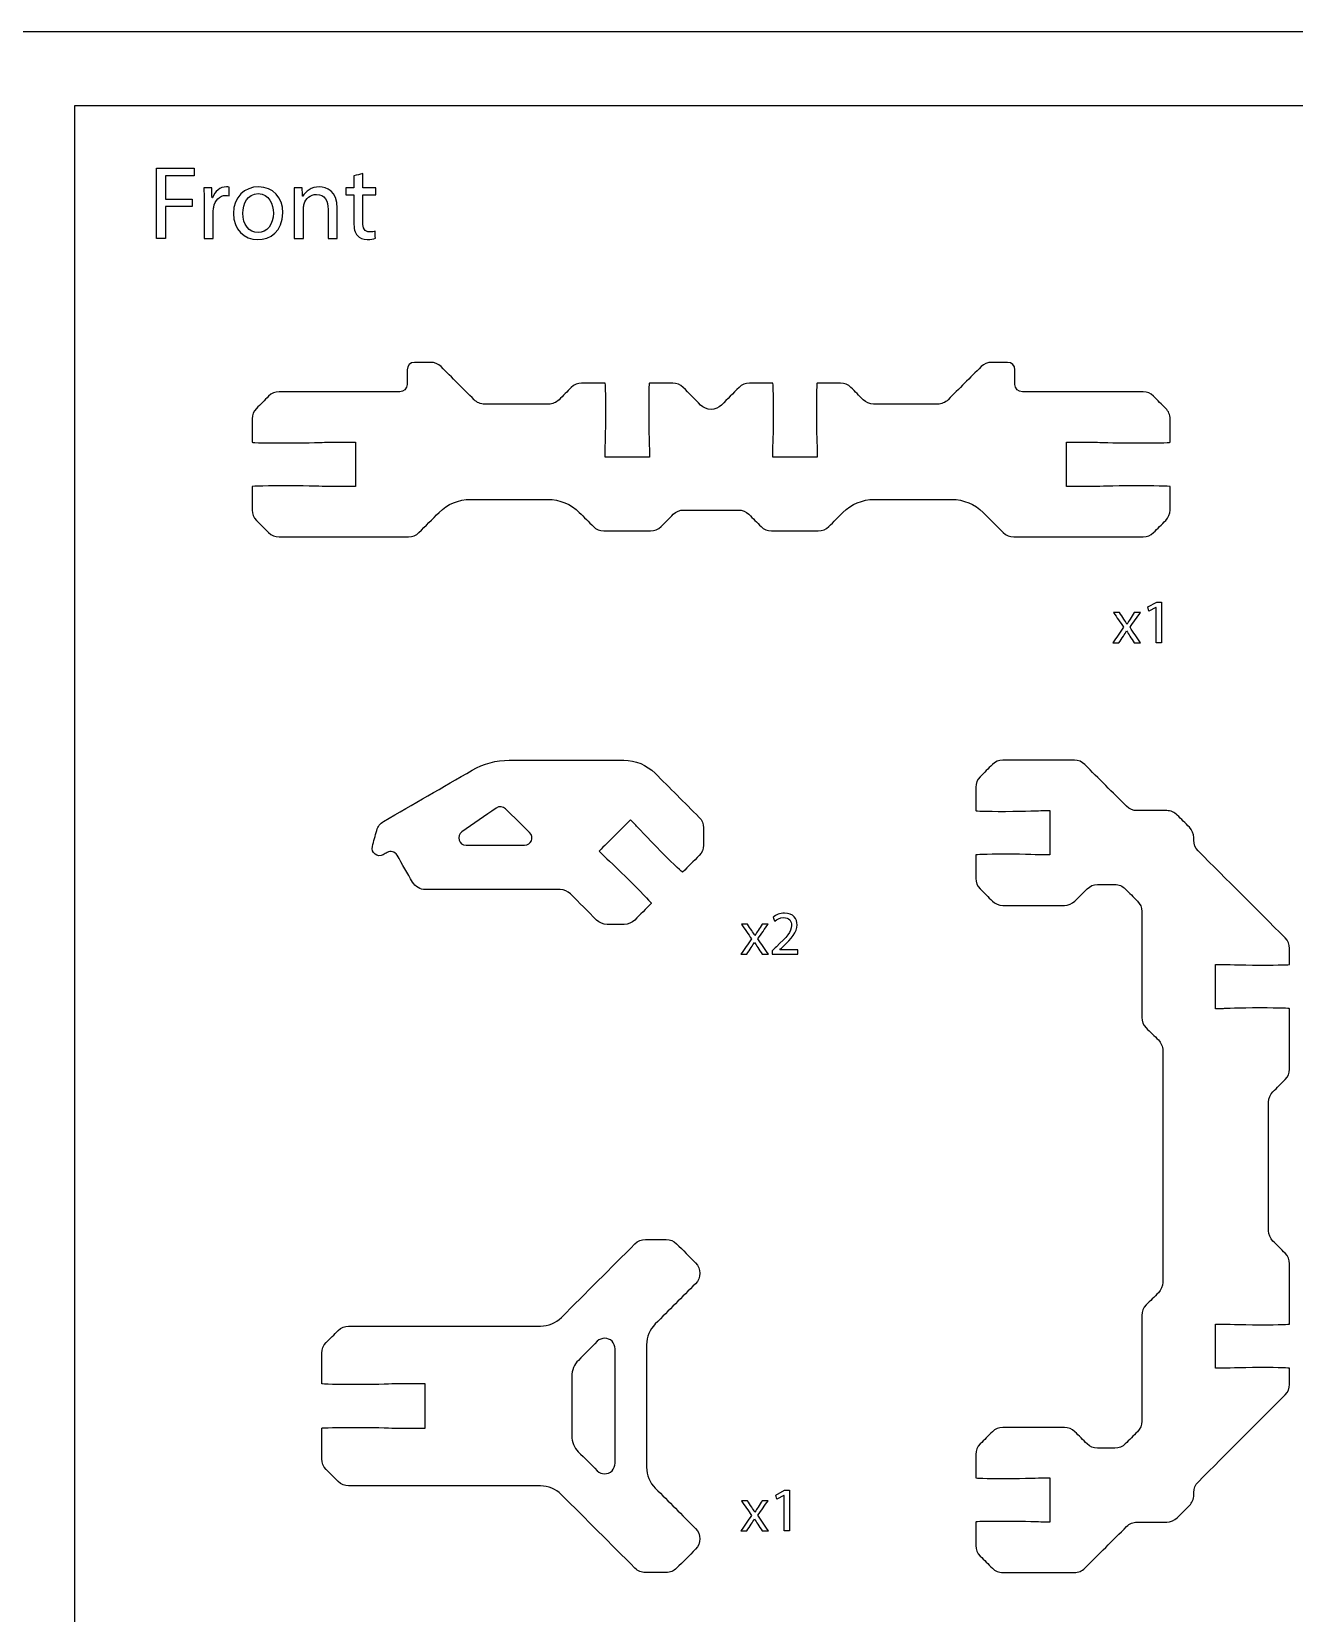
# Model space of a CAD drawing. Extents: x 0 to 395, y 205 to 450.
# Drawn here: x 122.6 to 208.2, y 342.9 to 450 of the extents above; entities that cross this region are included whole.
import ezdxf

# ---------------------------------------------------------------- set-up
doc = ezdxf.new("R2010")
doc.units = 0
doc.header["$MEASUREMENT"] = 0
doc.layers.add('DEFAULT', color=18, linetype='CONTINUOUS')

msp = doc.modelspace()

# ---------------------------------------------------------------- linework, layer by layer
at = {"layer": 'DEFAULT', "color": 18}
for points in [[(395, 205), (0, 205), (0, 450), (395, 450)], [(272.24, 210), (125.56, 210), (125.56, 445), (272.24, 445)], [(131.09, 440.76), (133.65, 440.76), (133.65, 440.24), (131.71, 440.24), (131.71, 438.66), (133.51, 438.66), (133.51, 438.15), (131.71, 438.15), (131.71, 436), (131.09, 436)], [(198.8, 411.02), (198.79, 411.02), (198.31, 410.77), (198.24, 411.05), (198.84, 411.37), (199.16, 411.37), (199.16, 408.62), (198.8, 408.62)], [(173.6, 350.89), (173.59, 350.89), (173.11, 350.64), (173.04, 350.92), (173.64, 351.24), (173.96, 351.24), (173.96, 348.49), (173.6, 348.49)]]:
    msp.add_lwpolyline(points, close=True, dxfattribs=at)
for points, knots in [([(145.07, 440.4), (145.07, 440.07), (145.07, 439.74), (145.07, 439.42), (145.37, 439.42), (145.66, 439.42), (145.96, 439.42), (145.96, 439.26), (145.96, 439.1), (145.96, 438.94), (145.66, 438.94), (145.37, 438.94), (145.07, 438.94), (145.07, 438.33), (145.07, 437.72), (145.07, 437.1), (145.07, 436.68), (145.19, 436.44), (145.54, 436.44), (145.7, 436.44), (145.82, 436.46), (145.9, 436.48), (145.91, 436.32), (145.91, 436.17), (145.92, 436.01), (145.8, 435.96), (145.61, 435.93), (145.37, 435.93), (145.08, 435.93), (144.85, 436.02), (144.7, 436.19), (144.53, 436.37), (144.46, 436.68), (144.46, 437.08), (144.46, 437.7), (144.46, 438.32), (144.46, 438.94), (144.29, 438.94), (144.11, 438.94), (143.93, 438.94), (143.93, 439.1), (143.93, 439.26), (143.93, 439.42), (144.11, 439.42), (144.29, 439.42), (144.46, 439.42), (144.46, 439.69), (144.46, 439.96), (144.46, 440.23), (144.67, 440.29), (144.87, 440.34), (145.07, 440.4)], [1.780449, 1.780449, 1.780449, 1.780449, 4.561449, 4.561449, 4.561449, 7.082449, 7.082449, 7.082449, 8.422449, 8.422449, 8.422449, 10.943449, 10.943449, 10.943449, 16.164449, 16.164449, 16.164449, 17.164449, 17.164449, 17.164449, 18.164449, 18.164449, 18.164449, 19.486871, 19.486871, 19.486871, 20.486871, 20.486871, 20.486871, 21.486871, 21.486871, 21.486871, 22.486871, 22.486871, 22.486871, 27.767871, 27.767871, 27.767871, 29.268871, 29.268871, 29.268871, 30.608871, 30.608871, 30.608871, 32.109871, 32.109871, 32.109871, 34.430871, 34.430871, 34.430871, 36.211321, 36.211321, 36.211321, 36.211321]), ([(134.32, 438.35), (134.32, 438.75), (134.32, 439.1), (134.3, 439.42), (134.48, 439.42), (134.66, 439.42), (134.84, 439.42), (134.85, 439.19), (134.85, 438.97), (134.86, 438.75), (134.87, 438.75), (134.88, 438.75), (134.89, 438.75), (135.04, 439.2), (135.42, 439.49), (135.83, 439.49), (135.91, 439.49), (135.95, 439.49), (136.01, 439.47), (136.01, 439.28), (136.01, 439.08), (136.01, 438.89), (135.95, 438.9), (135.88, 438.91), (135.8, 438.91), (135.36, 438.91), (135.05, 438.58), (134.97, 438.11), (134.95, 438.03), (134.94, 437.93), (134.94, 437.82), (134.94, 437.21), (134.94, 436.61), (134.94, 436), (134.73, 436), (134.53, 436), (134.32, 436), (134.32, 436.78), (134.32, 437.57), (134.32, 438.35)], [6.661, 6.661, 6.661, 6.661, 7.661, 7.661, 7.661, 9.201, 9.201, 9.201, 11.102947, 11.102947, 11.102947, 11.182947, 11.182947, 11.182947, 12.182947, 12.182947, 12.182947, 13.182947, 13.182947, 13.182947, 14.842947, 14.842947, 14.842947, 15.842947, 15.842947, 15.842947, 16.842947, 16.842947, 16.842947, 17.842947, 17.842947, 17.842947, 23.003947, 23.003947, 23.003947, 24.743947, 24.743947, 24.743947, 31.404947, 31.404947, 31.404947, 31.404947]), ([(139.65, 437.74), (139.65, 436.47), (138.78, 435.92), (137.95, 435.92), (137.03, 435.92), (136.31, 436.6), (136.31, 437.68), (136.31, 438.82), (137.06, 439.49), (138.01, 439.49), (138.99, 439.49), (139.65, 438.78), (139.65, 437.74)], [1, 1, 1, 1, 2, 2, 2, 3, 3, 3, 4, 4, 4, 5, 5, 5, 5]), ([(140.43, 438.49), (140.43, 438.84), (140.43, 439.13), (140.41, 439.42), (140.59, 439.42), (140.77, 439.42), (140.96, 439.42), (140.97, 439.23), (140.98, 439.04), (140.99, 438.85), (141, 438.85), (141, 438.85), (141.01, 438.85), (141.18, 439.18), (141.57, 439.49), (142.14, 439.49), (142.61, 439.49), (143.34, 439.21), (143.34, 438.04), (143.34, 437.36), (143.34, 436.68), (143.34, 436), (143.13, 436), (142.93, 436), (142.72, 436), (142.72, 436.66), (142.72, 437.31), (142.72, 437.97), (142.72, 438.52), (142.52, 438.98), (141.93, 438.98), (141.52, 438.98), (141.2, 438.69), (141.1, 438.34), (141.07, 438.27), (141.06, 438.16), (141.06, 438.05), (141.06, 437.37), (141.06, 436.68), (141.06, 436), (140.85, 436), (140.64, 436), (140.43, 436), (140.43, 436.83), (140.43, 437.66), (140.43, 438.49)], [7.062, 7.062, 7.062, 7.062, 8.062, 8.062, 8.062, 9.622, 9.622, 9.622, 11.224124, 11.224124, 11.224124, 11.264124, 11.264124, 11.264124, 12.264124, 12.264124, 12.264124, 13.264124, 13.264124, 13.264124, 19.046124, 19.046124, 19.046124, 20.806124, 20.806124, 20.806124, 26.388124, 26.388124, 26.388124, 27.388124, 27.388124, 27.388124, 28.388124, 28.388124, 28.388124, 29.388124, 29.388124, 29.388124, 35.210124, 35.210124, 35.210124, 36.970124, 36.970124, 36.970124, 44.032124, 44.032124, 44.032124, 44.032124]), ([(136.94, 437.7), (136.94, 436.95), (137.37, 436.39), (137.98, 436.39), (138.57, 436.39), (139.02, 436.95), (139.02, 437.72), (139.02, 438.29), (138.73, 439.03), (137.99, 439.03), (137.26, 439.03), (136.94, 438.35), (136.94, 437.7)], [0, 0, 0, 0, 1, 1, 1, 2, 2, 2, 3, 3, 3, 4, 4, 4, 4]), ([(196.32, 410.67), (196.42, 410.52), (196.52, 410.38), (196.61, 410.23), (196.69, 410.11), (196.75, 410.01), (196.82, 409.89), (196.83, 409.89), (196.83, 409.89), (196.83, 409.89), (196.9, 410.02), (196.97, 410.12), (197.04, 410.23), (197.13, 410.38), (197.23, 410.52), (197.32, 410.67), (197.46, 410.67), (197.59, 410.67), (197.73, 410.67), (197.49, 410.34), (197.26, 410.01), (197.03, 409.68), (197.27, 409.33), (197.51, 408.97), (197.75, 408.62), (197.61, 408.62), (197.47, 408.62), (197.32, 408.62), (197.22, 408.77), (197.12, 408.93), (197.02, 409.08), (196.94, 409.2), (196.88, 409.31), (196.8, 409.44), (196.73, 409.31), (196.66, 409.2), (196.58, 409.08), (196.48, 408.93), (196.38, 408.77), (196.28, 408.62), (196.15, 408.62), (196.01, 408.62), (195.87, 408.62), (196.12, 408.97), (196.36, 409.32), (196.6, 409.67), (196.37, 410), (196.14, 410.33), (195.91, 410.67), (196.05, 410.67), (196.18, 410.67), (196.32, 410.67)], [0, 0, 0, 0, 1.495475, 1.495475, 1.495475, 2.495475, 2.495475, 2.495475, 2.531475, 2.531475, 2.531475, 3.531475, 3.531475, 3.531475, 5.010871, 5.010871, 5.010871, 6.148871, 6.148871, 6.148871, 9.58278, 9.58278, 9.58278, 13.208456, 13.208456, 13.208456, 14.407456, 14.407456, 14.407456, 15.969309, 15.969309, 15.969309, 16.992309, 16.992309, 16.992309, 17.992309, 17.992309, 17.992309, 19.546569, 19.546569, 19.546569, 20.710569, 20.710569, 20.710569, 24.321018, 24.321018, 24.321018, 27.777893, 27.777893, 27.777893, 28.953893, 28.953893, 28.953893, 28.953893]), ([(172.79, 387.53), (172.79, 387.6), (172.79, 387.68), (172.79, 387.76), (172.89, 387.85), (172.98, 387.94), (173.08, 388.04), (173.78, 388.71), (174.1, 389.06), (174.1, 389.48), (174.1, 389.76), (173.97, 390.02), (173.56, 390.02), (173.31, 390.02), (173.1, 389.89), (172.97, 389.78), (172.93, 389.87), (172.89, 389.96), (172.86, 390.04), (173.05, 390.21), (173.32, 390.32), (173.63, 390.32), (174.23, 390.32), (174.48, 389.92), (174.48, 389.52), (174.48, 389.02), (174.11, 388.61), (173.53, 388.05), (173.46, 387.98), (173.38, 387.91), (173.31, 387.84), (173.72, 387.84), (174.13, 387.84), (174.54, 387.84), (174.54, 387.73), (174.54, 387.63), (174.54, 387.53), (173.96, 387.53), (173.37, 387.53), (172.79, 387.53)], [4.977, 4.977, 4.977, 4.977, 5.624, 5.624, 5.624, 6.777406, 6.777406, 6.777406, 7.777406, 7.777406, 7.777406, 8.777406, 8.777406, 8.777406, 9.777406, 9.777406, 9.777406, 10.592847, 10.592847, 10.592847, 11.592847, 11.592847, 11.592847, 12.592847, 12.592847, 12.592847, 13.592847, 13.592847, 13.592847, 14.465733, 14.465733, 14.465733, 17.967733, 17.967733, 17.967733, 18.843733, 18.843733, 18.843733, 23.820733, 23.820733, 23.820733, 23.820733]), ([(171.12, 389.58), (171.22, 389.43), (171.31, 389.28), (171.41, 389.14), (171.49, 389.02), (171.55, 388.92), (171.62, 388.8), (171.62, 388.8), (171.63, 388.8), (171.63, 388.8), (171.7, 388.92), (171.77, 389.03), (171.84, 389.14), (171.93, 389.28), (172.03, 389.43), (172.12, 389.58), (172.26, 389.58), (172.39, 389.58), (172.52, 389.58), (172.29, 389.25), (172.06, 388.91), (171.83, 388.58), (172.07, 388.23), (172.31, 387.88), (172.55, 387.53), (172.4, 387.53), (172.26, 387.53), (172.12, 387.53), (172.02, 387.68), (171.92, 387.83), (171.82, 387.99), (171.74, 388.11), (171.67, 388.22), (171.59, 388.34), (171.53, 388.22), (171.45, 388.11), (171.38, 387.99), (171.28, 387.83), (171.18, 387.68), (171.08, 387.53), (170.95, 387.53), (170.81, 387.53), (170.67, 387.53), (170.91, 387.88), (171.16, 388.22), (171.4, 388.57), (171.17, 388.91), (170.94, 389.24), (170.71, 389.58), (170.84, 389.58), (170.98, 389.58), (171.12, 389.58)], [0, 0, 0, 0, 1.496308, 1.496308, 1.496308, 2.496308, 2.496308, 2.496308, 2.532308, 2.532308, 2.532308, 3.532308, 3.532308, 3.532308, 5.012538, 5.012538, 5.012538, 6.151538, 6.151538, 6.151538, 9.586024, 9.586024, 9.586024, 13.211699, 13.211699, 13.211699, 14.410699, 14.410699, 14.410699, 15.971714, 15.971714, 15.971714, 16.994714, 16.994714, 16.994714, 17.994714, 17.994714, 17.994714, 19.548672, 19.548672, 19.548672, 20.713672, 20.713672, 20.713672, 24.323872, 24.323872, 24.323872, 27.781569, 27.781569, 27.781569, 28.957569, 28.957569, 28.957569, 28.957569]), ([(171.12, 350.54), (171.22, 350.39), (171.31, 350.24), (171.41, 350.1), (171.49, 349.98), (171.55, 349.88), (171.62, 349.76), (171.62, 349.76), (171.63, 349.76), (171.63, 349.76), (171.7, 349.89), (171.77, 349.99), (171.84, 350.1), (171.93, 350.25), (172.03, 350.39), (172.12, 350.54), (172.26, 350.54), (172.39, 350.54), (172.52, 350.54), (172.29, 350.21), (172.06, 349.88), (171.83, 349.55), (172.07, 349.2), (172.31, 348.84), (172.55, 348.49), (172.41, 348.49), (172.26, 348.49), (172.12, 348.49), (172.02, 348.64), (171.92, 348.8), (171.82, 348.95), (171.74, 349.07), (171.67, 349.18), (171.59, 349.31), (171.53, 349.18), (171.45, 349.07), (171.38, 348.95), (171.28, 348.8), (171.18, 348.64), (171.08, 348.49), (170.95, 348.49), (170.81, 348.49), (170.67, 348.49), (170.91, 348.84), (171.16, 349.19), (171.4, 349.54), (171.17, 349.87), (170.94, 350.2), (170.71, 350.54), (170.84, 350.54), (170.98, 350.54), (171.12, 350.54)], [0, 0, 0, 0, 1.496308, 1.496308, 1.496308, 2.496308, 2.496308, 2.496308, 2.532308, 2.532308, 2.532308, 3.532308, 3.532308, 3.532308, 5.012538, 5.012538, 5.012538, 6.151538, 6.151538, 6.151538, 9.586024, 9.586024, 9.586024, 13.211699, 13.211699, 13.211699, 14.410699, 14.410699, 14.410699, 15.971714, 15.971714, 15.971714, 16.994714, 16.994714, 16.994714, 17.994714, 17.994714, 17.994714, 19.548672, 19.548672, 19.548672, 20.712672, 20.712672, 20.712672, 24.3223, 24.3223, 24.3223, 27.779998, 27.779998, 27.779998, 28.955998, 28.955998, 28.955998, 28.955998])]:
    msp.add_open_spline(points, degree=3, knots=knots, dxfattribs=at)
at = {"layer": 'DEFAULT', "color": 1}
for points, knots in [([(184.96, 418.33), (183.21, 418.33), (181.46, 418.33), (179.71, 418.33), (178.91, 418.33), (178.15, 418.01), (177.59, 417.45), (177.27, 417.13), (176.95, 416.81), (176.63, 416.49), (176.44, 416.3), (176.19, 416.2), (175.92, 416.2), (174.87, 416.2), (173.81, 416.2), (172.75, 416.2), (172.49, 416.2), (172.23, 416.3), (172.04, 416.49), (171.77, 416.77), (171.49, 417.04), (171.22, 417.32), (171.03, 417.51), (170.77, 417.61), (170.51, 417.61), (169.28, 417.61), (168.04, 417.61), (166.81, 417.61), (166.54, 417.61), (166.29, 417.51), (166.1, 417.32), (165.82, 417.04), (165.55, 416.77), (165.27, 416.49), (165.08, 416.3), (164.83, 416.2), (164.56, 416.2), (163.51, 416.2), (162.45, 416.2), (161.39, 416.2), (161.13, 416.2), (160.87, 416.3), (160.69, 416.49), (160.37, 416.81), (160.05, 417.13), (159.73, 417.45), (159.17, 418.01), (158.4, 418.33), (157.61, 418.33), (155.86, 418.33), (154.11, 418.33), (152.36, 418.33), (151.56, 418.33), (150.8, 418.01), (150.24, 417.45), (149.78, 416.99), (149.32, 416.53), (148.87, 416.08), (148.68, 415.89), (148.43, 415.79), (148.16, 415.79), (145.24, 415.79), (142.32, 415.79), (139.4, 415.79), (139.14, 415.79), (138.88, 415.89), (138.69, 416.08), (138.42, 416.35), (138.14, 416.63), (137.86, 416.91), (137.68, 417.09), (137.57, 417.35), (137.57, 417.61), (137.57, 418.14), (137.57, 418.67), (137.57, 419.2), (137.57, 419.22), (138.69, 419.25), (140.07, 419.25), (141.46, 419.25), (142.45, 419.2), (142.57, 419.2), (143.24, 419.2), (143.91, 419.2), (144.57, 419.2), (144.57, 420.2), (144.57, 421.2), (144.57, 422.2), (143.91, 422.2), (143.24, 422.2), (142.57, 422.2), (142.45, 422.2), (141.46, 422.15), (140.07, 422.15), (138.69, 422.15), (137.57, 422.17), (137.57, 422.2), (137.57, 422.73), (137.57, 423.25), (137.57, 423.78), (137.57, 424.05), (137.68, 424.3), (137.86, 424.49), (138.14, 424.76), (138.42, 425.04), (138.69, 425.32), (138.88, 425.51), (139.13, 425.61), (139.4, 425.61), (142.12, 425.61), (144.85, 425.61), (147.57, 425.61), (147.85, 425.61), (148.07, 425.84), (148.07, 426.11), (148.07, 426.45), (148.07, 426.78), (148.07, 427.11), (148.07, 427.39), (148.3, 427.61), (148.57, 427.61), (148.94, 427.61), (149.3, 427.61), (149.66, 427.61), (149.93, 427.61), (150.18, 427.51), (150.37, 427.32), (151.11, 426.57), (151.86, 425.82), (152.61, 425.08), (152.8, 424.89), (153.05, 424.78), (153.32, 424.78), (154.76, 424.78), (156.21, 424.78), (157.65, 424.78), (157.92, 424.78), (158.17, 424.89), (158.36, 425.08), (158.64, 425.35), (158.91, 425.63), (159.19, 425.91), (159.37, 426.09), (159.63, 426.2), (159.89, 426.2), (160.42, 426.2), (160.95, 426.2), (161.48, 426.2), (161.51, 426.2), (161.53, 425.58), (161.53, 424.2), (161.53, 422.82), (161.48, 421.82), (161.48, 421.7), (161.48, 421.53), (161.48, 421.37), (161.48, 421.2), (162.48, 421.2), (163.48, 421.2), (164.48, 421.2), (164.48, 421.37), (164.48, 421.53), (164.48, 421.7), (164.48, 421.82), (164.43, 422.82), (164.43, 424.2), (164.43, 425.58), (164.45, 426.2), (164.48, 426.2), (165.01, 426.2), (165.53, 426.2), (166.06, 426.2), (166.33, 426.2), (166.58, 426.09), (166.77, 425.91), (167.16, 425.51), (167.56, 425.12), (167.95, 424.72), (168.34, 424.33), (168.98, 424.33), (169.37, 424.72), (169.76, 425.12), (170.15, 425.51), (170.55, 425.91), (170.73, 426.09), (170.99, 426.2), (171.25, 426.2), (171.78, 426.2), (172.31, 426.2), (172.84, 426.2), (172.86, 426.2), (172.89, 425.58), (172.89, 424.2), (172.89, 422.82), (172.84, 421.82), (172.84, 421.7), (172.84, 421.53), (172.84, 421.37), (172.84, 421.2), (173.84, 421.2), (174.84, 421.2), (175.84, 421.2), (175.84, 421.37), (175.84, 421.53), (175.84, 421.7), (175.84, 421.82), (175.79, 422.82), (175.79, 424.2), (175.79, 425.58), (175.81, 426.2), (175.84, 426.2), (176.37, 426.2), (176.89, 426.2), (177.42, 426.2), (177.69, 426.2), (177.94, 426.09), (178.13, 425.91), (178.41, 425.63), (178.68, 425.35), (178.96, 425.08), (179.14, 424.89), (179.4, 424.78), (179.66, 424.78), (181.11, 424.78), (182.55, 424.78), (184, 424.78), (184.26, 424.78), (184.52, 424.89), (184.71, 425.08), (185.45, 425.82), (186.2, 426.57), (186.95, 427.32), (187.14, 427.51), (187.39, 427.61), (187.66, 427.61), (188.02, 427.61), (188.38, 427.61), (188.74, 427.61), (189.02, 427.61), (189.24, 427.39), (189.24, 427.11), (189.24, 426.78), (189.24, 426.45), (189.24, 426.11), (189.24, 425.84), (189.47, 425.61), (189.74, 425.61), (192.47, 425.61), (195.19, 425.61), (197.92, 425.61), (198.18, 425.61), (198.44, 425.51), (198.62, 425.32), (198.9, 425.04), (199.18, 424.76), (199.45, 424.49), (199.64, 424.3), (199.75, 424.05), (199.75, 423.78), (199.75, 423.25), (199.75, 422.73), (199.75, 422.2), (199.75, 422.17), (198.63, 422.15), (197.24, 422.15), (195.86, 422.15), (194.87, 422.2), (194.74, 422.2), (194.08, 422.2), (193.41, 422.2), (192.74, 422.2), (192.74, 421.2), (192.74, 420.2), (192.74, 419.2), (193.41, 419.2), (194.08, 419.2), (194.74, 419.2), (194.87, 419.2), (195.86, 419.25), (197.24, 419.25), (198.63, 419.25), (199.75, 419.22), (199.75, 419.2), (199.75, 418.67), (199.75, 418.14), (199.75, 417.61), (199.75, 417.35), (199.64, 417.09), (199.45, 416.91), (199.18, 416.63), (198.9, 416.35), (198.62, 416.08), (198.44, 415.89), (198.18, 415.79), (197.92, 415.79), (195, 415.79), (192.08, 415.79), (189.16, 415.79), (188.89, 415.79), (188.64, 415.89), (188.45, 416.08), (187.99, 416.53), (187.54, 416.99), (187.08, 417.45), (186.52, 418.01), (185.75, 418.33), (184.96, 418.33)], [1, 1, 1, 1, 15.885, 15.885, 15.885, 16.885, 16.885, 16.885, 20.716105, 20.716105, 20.716105, 21.716105, 21.716105, 21.716105, 30.707105, 30.707105, 30.707105, 31.707105, 31.707105, 31.707105, 35.029799, 35.029799, 35.029799, 36.029799, 36.029799, 36.029799, 46.520799, 46.520799, 46.520799, 47.520799, 47.520799, 47.520799, 50.843494, 50.843494, 50.843494, 51.843494, 51.843494, 51.843494, 60.834494, 60.834494, 60.834494, 61.834494, 61.834494, 61.834494, 65.665599, 65.665599, 65.665599, 66.665599, 66.665599, 66.665599, 81.550599, 81.550599, 81.550599, 82.550599, 82.550599, 82.550599, 88.036333, 88.036333, 88.036333, 89.036333, 89.036333, 89.036333, 113.868333, 113.868333, 113.868333, 114.868333, 114.868333, 114.868333, 118.191028, 118.191028, 118.191028, 119.191028, 119.191028, 119.191028, 123.687028, 123.687028, 123.687028, 124.687028, 124.687028, 124.687028, 125.687028, 125.687028, 125.687028, 131.357028, 131.357028, 131.357028, 139.857028, 139.857028, 139.857028, 145.527028, 145.527028, 145.527028, 146.527028, 146.527028, 146.527028, 147.527028, 147.527028, 147.527028, 152.013028, 152.013028, 152.013028, 153.013028, 153.013028, 153.013028, 156.33643, 156.33643, 156.33643, 157.33643, 157.33643, 157.33643, 180.506432, 180.506432, 180.506432, 181.506432, 181.506432, 181.506432, 184.332432, 184.332432, 184.332432, 185.332432, 185.332432, 185.332432, 188.411432, 188.411432, 188.411432, 189.411432, 189.411432, 189.411432, 198.400175, 198.400175, 198.400175, 199.400175, 199.400175, 199.400175, 211.690175, 211.690175, 211.690175, 212.690175, 212.690175, 212.690175, 216.001558, 216.001558, 216.001558, 217.001558, 217.001558, 217.001558, 221.494558, 221.494558, 221.494558, 222.494558, 222.494558, 222.494558, 223.494558, 223.494558, 223.494558, 224.904558, 224.904558, 224.904558, 233.404558, 233.404558, 233.404558, 234.814558, 234.814558, 234.814558, 235.814558, 235.814558, 235.814558, 236.814558, 236.814558, 236.814558, 241.309558, 241.309558, 241.309558, 242.309558, 242.309558, 242.309558, 247.041518, 247.041518, 247.041518, 248.041518, 248.041518, 248.041518, 252.774185, 252.774185, 252.774185, 253.774185, 253.774185, 253.774185, 258.268185, 258.268185, 258.268185, 259.268185, 259.268185, 259.268185, 260.268185, 260.268185, 260.268185, 261.678185, 261.678185, 261.678185, 270.178185, 270.178185, 270.178185, 271.588185, 271.588185, 271.588185, 272.588185, 272.588185, 272.588185, 273.588185, 273.588185, 273.588185, 278.082185, 278.082185, 278.082185, 279.082185, 279.082185, 279.082185, 282.393568, 282.393568, 282.393568, 283.393568, 283.393568, 283.393568, 295.683568, 295.683568, 295.683568, 296.683568, 296.683568, 296.683568, 305.672311, 305.672311, 305.672311, 306.672311, 306.672311, 306.672311, 309.751311, 309.751311, 309.751311, 310.751311, 310.751311, 310.751311, 313.577311, 313.577311, 313.577311, 314.577311, 314.577311, 314.577311, 337.747313, 337.747313, 337.747313, 338.747313, 338.747313, 338.747313, 342.070715, 342.070715, 342.070715, 343.070715, 343.070715, 343.070715, 347.556715, 347.556715, 347.556715, 348.556715, 348.556715, 348.556715, 349.556715, 349.556715, 349.556715, 355.226715, 355.226715, 355.226715, 363.726715, 363.726715, 363.726715, 369.396715, 369.396715, 369.396715, 370.396715, 370.396715, 370.396715, 371.396715, 371.396715, 371.396715, 375.892715, 375.892715, 375.892715, 376.892715, 376.892715, 376.892715, 380.21541, 380.21541, 380.21541, 381.21541, 381.21541, 381.21541, 406.04641, 406.04641, 406.04641, 407.04641, 407.04641, 407.04641, 412.532144, 412.532144, 412.532144, 413.532144, 413.532144, 413.532144, 413.532144]), ([(167.85, 396.8), (166.85, 397.8), (165.86, 398.8), (164.86, 399.79), (164.3, 400.35), (163.54, 400.67), (162.74, 400.67), (160.16, 400.67), (157.57, 400.67), (154.98, 400.67), (154.11, 400.67), (153.25, 400.44), (152.48, 400), (150.48, 398.84), (148.48, 397.69), (146.48, 396.53), (146.25, 396.4), (146.08, 396.18), (146.01, 395.92), (145.91, 395.56), (145.81, 395.2), (145.72, 394.84), (145.6, 394.41), (146.07, 394.05), (146.45, 394.27), (146.54, 394.32), (146.62, 394.37), (146.71, 394.42), (146.94, 394.56), (147.25, 394.48), (147.39, 394.24), (147.74, 393.63), (148.09, 393.02), (148.44, 392.41), (148.62, 392.11), (148.95, 391.91), (149.31, 391.91), (152.35, 391.91), (155.39, 391.91), (158.43, 391.91), (158.7, 391.91), (158.95, 391.81), (159.14, 391.62), (159.72, 391.03), (160.31, 390.44), (160.9, 389.85), (161.09, 389.67), (161.34, 389.56), (161.61, 389.56), (162, 389.56), (162.39, 389.56), (162.78, 389.56), (163.05, 389.56), (163.3, 389.66), (163.49, 389.85), (163.86, 390.23), (164.23, 390.6), (164.61, 390.98), (164.61, 391.01), (164.19, 391.47), (163.23, 392.43), (162.25, 393.4), (161.51, 394.07), (161.43, 394.16), (161.31, 394.28), (161.19, 394.39), (161.07, 394.51), (161.78, 395.22), (162.49, 395.92), (163.19, 396.63), (163.31, 396.51), (163.43, 396.4), (163.55, 396.28), (163.63, 396.19), (164.3, 395.45), (165.28, 394.48), (166.26, 393.5), (166.71, 393.08), (166.73, 393.1), (167.1, 393.47), (167.48, 393.84), (167.85, 394.22), (168.04, 394.41), (168.14, 394.66), (168.14, 394.92), (168.14, 395.31), (168.14, 395.7), (168.14, 396.1), (168.14, 396.36), (168.04, 396.61), (167.85, 396.8)], [0, 0, 0, 0, 11.978389, 11.978389, 11.978389, 12.978389, 12.978389, 12.978389, 34.968389, 34.968389, 34.968389, 35.968389, 35.968389, 35.968389, 55.636803, 55.636803, 55.636803, 56.636803, 56.636803, 56.636803, 59.817023, 59.817023, 59.817023, 60.817023, 60.817023, 60.817023, 61.650569, 61.650569, 61.650569, 62.650569, 62.650569, 62.650569, 68.626588, 68.626588, 68.626588, 69.626588, 69.626588, 69.626588, 95.476588, 95.476588, 95.476588, 96.476588, 96.476588, 96.476588, 103.547656, 103.547656, 103.547656, 104.547656, 104.547656, 104.547656, 107.867656, 107.867656, 107.867656, 108.867656, 108.867656, 108.867656, 113.364855, 113.364855, 113.364855, 114.364855, 114.364855, 114.364855, 115.364855, 115.364855, 115.364855, 116.779069, 116.779069, 116.779069, 125.278492, 125.278492, 125.278492, 126.692706, 126.692706, 126.692706, 127.692706, 127.692706, 127.692706, 128.692706, 128.692706, 128.692706, 133.189905, 133.189905, 133.189905, 134.189905, 134.189905, 134.189905, 137.509905, 137.509905, 137.509905, 138.509905, 138.509905, 138.509905, 138.509905]), ([(202.83, 386.85), (202.83, 385.85), (202.83, 384.85), (202.83, 383.85), (203, 383.85), (203.16, 383.85), (203.33, 383.85), (203.46, 383.85), (204.45, 383.9), (205.83, 383.9), (207.21, 383.9), (207.83, 383.87), (207.83, 383.85), (207.83, 382.48), (207.83, 381.12), (207.83, 379.76), (207.83, 379.49), (207.73, 379.24), (207.54, 379.05), (207.26, 378.78), (206.99, 378.5), (206.71, 378.23), (206.53, 378.04), (206.42, 377.79), (206.42, 377.52), (206.42, 374.62), (206.42, 371.72), (206.42, 368.82), (206.42, 368.56), (206.53, 368.3), (206.71, 368.12), (206.99, 367.84), (207.26, 367.57), (207.54, 367.29), (207.73, 367.1), (207.83, 366.85), (207.83, 366.58), (207.83, 365.22), (207.83, 363.86), (207.83, 362.5), (207.83, 362.47), (207.21, 362.45), (205.83, 362.45), (204.45, 362.45), (203.46, 362.5), (203.33, 362.5), (203.16, 362.5), (203, 362.5), (202.83, 362.5), (202.83, 361.5), (202.83, 360.5), (202.83, 359.5), (203, 359.5), (203.16, 359.5), (203.33, 359.5), (203.46, 359.5), (204.45, 359.55), (205.83, 359.55), (207.21, 359.55), (207.83, 359.52), (207.83, 359.5), (207.83, 359.14), (207.83, 358.77), (207.83, 358.41), (207.83, 358.15), (207.73, 357.89), (207.54, 357.71), (205.57, 355.74), (203.61, 353.77), (201.64, 351.8), (201.45, 351.62), (201.35, 351.36), (201.35, 351.1), (201.35, 351.04), (201.35, 350.98), (201.35, 350.92), (201.35, 350.65), (201.24, 350.4), (201.05, 350.21), (200.78, 349.93), (200.5, 349.66), (200.23, 349.38), (200.04, 349.19), (199.78, 349.09), (199.52, 349.09), (198.85, 349.09), (198.18, 349.09), (197.51, 349.09), (197.24, 349.09), (196.99, 348.98), (196.8, 348.79), (195.86, 347.85), (194.91, 346.91), (193.97, 345.97), (193.78, 345.78), (193.53, 345.67), (193.26, 345.67), (191.65, 345.67), (190.03, 345.67), (188.42, 345.67), (188.15, 345.67), (187.9, 345.78), (187.71, 345.97), (187.43, 346.24), (187.16, 346.52), (186.88, 346.79), (186.69, 346.98), (186.59, 347.24), (186.59, 347.5), (186.59, 348.03), (186.59, 348.56), (186.59, 349.09), (186.59, 349.12), (187.21, 349.14), (188.59, 349.14), (189.97, 349.14), (190.96, 349.09), (191.09, 349.09), (191.26, 349.09), (191.42, 349.09), (191.59, 349.09), (191.59, 350.09), (191.59, 351.09), (191.59, 352.09), (191.42, 352.09), (191.26, 352.09), (191.09, 352.09), (190.96, 352.09), (189.97, 352.04), (188.59, 352.04), (187.21, 352.04), (186.59, 352.06), (186.59, 352.09), (186.59, 352.61), (186.59, 353.14), (186.59, 353.67), (186.59, 353.94), (186.69, 354.19), (186.88, 354.38), (187.16, 354.66), (187.43, 354.93), (187.71, 355.21), (187.9, 355.4), (188.15, 355.5), (188.42, 355.5), (189.81, 355.5), (191.2, 355.5), (192.59, 355.5), (192.85, 355.5), (193.11, 355.4), (193.3, 355.21), (193.57, 354.93), (193.85, 354.66), (194.13, 354.38), (194.31, 354.19), (194.57, 354.09), (194.83, 354.09), (195.22, 354.09), (195.61, 354.09), (196, 354.09), (196.27, 354.09), (196.52, 354.19), (196.71, 354.38), (196.98, 354.66), (197.26, 354.93), (197.54, 355.21), (197.72, 355.4), (197.83, 355.65), (197.83, 355.92), (197.83, 358.3), (197.83, 360.69), (197.83, 363.08), (197.83, 363.35), (197.94, 363.6), (198.12, 363.79), (198.4, 364.06), (198.68, 364.34), (198.95, 364.62), (199.14, 364.8), (199.25, 365.06), (199.25, 365.32), (199.25, 370.56), (199.25, 375.79), (199.25, 381.02), (199.25, 381.28), (199.14, 381.54), (198.95, 381.73), (198.68, 382), (198.4, 382.28), (198.12, 382.55), (197.94, 382.74), (197.83, 383), (197.83, 383.26), (197.83, 385.65), (197.83, 388.04), (197.83, 390.43), (197.83, 390.69), (197.72, 390.95), (197.54, 391.13), (197.26, 391.41), (196.98, 391.69), (196.71, 391.96), (196.52, 392.15), (196.27, 392.26), (196, 392.26), (195.61, 392.26), (195.22, 392.26), (194.83, 392.26), (194.57, 392.26), (194.31, 392.15), (194.13, 391.96), (193.85, 391.69), (193.57, 391.41), (193.3, 391.13), (193.11, 390.95), (192.85, 390.84), (192.59, 390.84), (191.2, 390.84), (189.81, 390.84), (188.42, 390.84), (188.15, 390.84), (187.9, 390.95), (187.71, 391.13), (187.43, 391.41), (187.16, 391.69), (186.88, 391.96), (186.69, 392.15), (186.59, 392.41), (186.59, 392.67), (186.59, 393.2), (186.59, 393.73), (186.59, 394.26), (186.59, 394.28), (187.21, 394.31), (188.59, 394.31), (189.97, 394.31), (190.96, 394.26), (191.09, 394.26), (191.26, 394.26), (191.42, 394.26), (191.59, 394.26), (191.59, 395.26), (191.59, 396.26), (191.59, 397.26), (191.42, 397.26), (191.26, 397.26), (191.09, 397.26), (190.96, 397.26), (189.97, 397.21), (188.59, 397.21), (187.21, 397.21), (186.59, 397.23), (186.59, 397.26), (186.59, 397.78), (186.59, 398.31), (186.59, 398.84), (186.59, 399.11), (186.69, 399.36), (186.88, 399.55), (187.16, 399.83), (187.43, 400.1), (187.71, 400.38), (187.9, 400.57), (188.15, 400.67), (188.42, 400.67), (190.03, 400.67), (191.65, 400.67), (193.26, 400.67), (193.53, 400.67), (193.78, 400.57), (193.97, 400.38), (194.91, 399.43), (195.86, 398.49), (196.8, 397.55), (196.99, 397.36), (197.24, 397.26), (197.51, 397.26), (198.18, 397.26), (198.85, 397.26), (199.52, 397.26), (199.78, 397.26), (200.04, 397.15), (200.23, 396.96), (200.5, 396.69), (200.78, 396.41), (201.05, 396.13), (201.24, 395.95), (201.34, 395.69), (201.35, 395.43), (201.35, 395.37), (201.35, 395.31), (201.35, 395.25), (201.35, 394.98), (201.45, 394.72), (201.64, 394.54), (203.61, 392.57), (205.58, 390.6), (207.54, 388.64), (207.73, 388.45), (207.83, 388.2), (207.83, 387.93), (207.83, 387.57), (207.83, 387.21), (207.83, 386.85), (207.83, 386.82), (207.21, 386.8), (205.83, 386.8), (204.45, 386.8), (203.46, 386.85), (203.33, 386.85), (203.16, 386.85), (203, 386.85), (202.83, 386.85)], [1.41, 1.41, 1.41, 1.41, 9.91, 9.91, 9.91, 11.32, 11.32, 11.32, 12.32, 12.32, 12.32, 13.33, 13.33, 13.33, 24.917003, 24.917003, 24.917003, 25.917003, 25.917003, 25.917003, 29.227677, 29.227677, 29.227677, 30.227677, 30.227677, 30.227677, 54.879677, 54.879677, 54.879677, 55.879677, 55.879677, 55.879677, 59.188937, 59.188937, 59.188937, 60.188937, 60.188937, 60.188937, 71.774937, 71.774937, 71.774937, 72.774937, 72.774937, 72.774937, 73.774937, 73.774937, 73.774937, 75.184937, 75.184937, 75.184937, 83.684937, 83.684937, 83.684937, 85.094937, 85.094937, 85.094937, 86.094937, 86.094937, 86.094937, 87.104937, 87.104937, 87.104937, 90.180937, 90.180937, 90.180937, 91.180937, 91.180937, 91.180937, 114.84073, 114.84073, 114.84073, 115.84073, 115.84073, 115.84073, 116.35173, 116.35173, 116.35173, 117.35173, 117.35173, 117.35173, 120.671596, 120.671596, 120.671596, 121.671596, 121.671596, 121.671596, 127.366596, 127.366596, 127.366596, 128.366596, 128.366596, 128.366596, 139.708589, 139.708589, 139.708589, 140.708589, 140.708589, 140.708589, 154.450589, 154.450589, 154.450589, 155.450589, 155.450589, 155.450589, 158.773991, 158.773991, 158.773991, 159.773991, 159.773991, 159.773991, 164.269991, 164.269991, 164.269991, 165.269991, 165.269991, 165.269991, 166.269991, 166.269991, 166.269991, 167.679991, 167.679991, 167.679991, 176.179991, 176.179991, 176.179991, 177.589991, 177.589991, 177.589991, 178.589991, 178.589991, 178.589991, 179.589991, 179.589991, 179.589991, 184.085991, 184.085991, 184.085991, 185.085991, 185.085991, 185.085991, 188.409393, 188.409393, 188.409393, 189.409393, 189.409393, 189.409393, 201.241393, 201.241393, 201.241393, 202.241393, 202.241393, 202.241393, 205.564795, 205.564795, 205.564795, 206.564795, 206.564795, 206.564795, 209.876795, 209.876795, 209.876795, 210.876795, 210.876795, 210.876795, 214.200197, 214.200197, 214.200197, 215.200197, 215.200197, 215.200197, 235.512197, 235.512197, 235.512197, 236.512197, 236.512197, 236.512197, 239.835603, 239.835603, 239.835603, 240.835603, 240.835603, 240.835603, 285.321603, 285.321603, 285.321603, 286.321603, 286.321603, 286.321603, 289.64501, 289.64501, 289.64501, 290.64501, 290.64501, 290.64501, 310.95701, 310.95701, 310.95701, 311.95701, 311.95701, 311.95701, 315.280412, 315.280412, 315.280412, 316.280412, 316.280412, 316.280412, 319.592412, 319.592412, 319.592412, 320.592412, 320.592412, 320.592412, 323.915814, 323.915814, 323.915814, 324.915814, 324.915814, 324.915814, 336.747814, 336.747814, 336.747814, 337.747814, 337.747814, 337.747814, 341.071216, 341.071216, 341.071216, 342.071216, 342.071216, 342.071216, 346.567216, 346.567216, 346.567216, 347.567216, 347.567216, 347.567216, 348.567216, 348.567216, 348.567216, 349.977216, 349.977216, 349.977216, 358.477216, 358.477216, 358.477216, 359.887216, 359.887216, 359.887216, 360.887216, 360.887216, 360.887216, 361.887216, 361.887216, 361.887216, 366.383216, 366.383216, 366.383216, 367.383216, 367.383216, 367.383216, 370.706618, 370.706618, 370.706618, 371.706618, 371.706618, 371.706618, 385.448618, 385.448618, 385.448618, 386.448618, 386.448618, 386.448618, 397.79061, 397.79061, 397.79061, 398.79061, 398.79061, 398.79061, 404.49061, 404.49061, 404.49061, 405.49061, 405.49061, 405.49061, 408.815429, 408.815429, 408.815429, 409.815429, 409.815429, 409.815429, 410.339438, 410.339438, 410.339438, 411.339438, 411.339438, 411.339438, 434.98226, 434.98226, 434.98226, 435.98226, 435.98226, 435.98226, 439.06826, 439.06826, 439.06826, 440.06826, 440.06826, 440.06826, 441.06826, 441.06826, 441.06826, 442.47826, 442.47826, 442.47826, 442.47826]), ([(151.78, 395.82), (152.56, 396.36), (153.33, 396.9), (154.11, 397.43), (154.31, 397.57), (154.57, 397.55), (154.74, 397.38), (155.29, 396.84), (155.83, 396.3), (156.37, 395.77), (156.69, 395.45), (156.47, 394.91), (156.02, 394.91), (154.7, 394.91), (153.38, 394.91), (152.07, 394.91), (151.57, 394.91), (151.38, 395.55), (151.78, 395.82)], [0, 0, 0, 0, 8.01821, 8.01821, 8.01821, 9.01821, 9.01821, 9.01821, 15.502484, 15.502484, 15.502484, 16.502484, 16.502484, 16.502484, 27.709484, 27.709484, 27.709484, 28.709484, 28.709484, 28.709484, 28.709484]), ([(164.88, 351.38), (164.51, 351.76), (164.29, 352.27), (164.29, 352.8), (164.29, 355.56), (164.29, 358.33), (164.29, 361.1), (164.29, 361.63), (164.51, 362.13), (164.88, 362.51), (165.79, 363.42), (166.7, 364.32), (167.6, 365.23), (167.99, 365.62), (168, 366.25), (167.6, 366.64), (167.18, 367.07), (166.75, 367.5), (166.32, 367.93), (166.13, 368.12), (165.88, 368.22), (165.61, 368.22), (165.15, 368.22), (164.68, 368.22), (164.21, 368.22), (163.95, 368.22), (163.69, 368.12), (163.5, 367.93), (161.84, 366.27), (160.18, 364.61), (158.52, 362.94), (158.15, 362.57), (157.63, 362.36), (157.11, 362.36), (152.77, 362.36), (148.44, 362.36), (144.11, 362.36), (143.85, 362.36), (143.59, 362.26), (143.41, 362.07), (143.13, 361.79), (142.85, 361.51), (142.58, 361.24), (142.39, 361.05), (142.29, 360.79), (142.29, 360.53), (142.29, 359.83), (142.29, 359.14), (142.29, 358.45), (142.29, 358.42), (143.4, 358.4), (144.79, 358.4), (146.17, 358.4), (147.16, 358.45), (147.29, 358.45), (147.95, 358.45), (148.62, 358.45), (149.29, 358.45), (149.29, 357.45), (149.29, 356.45), (149.29, 355.45), (148.62, 355.45), (147.95, 355.45), (147.29, 355.45), (147.16, 355.45), (146.17, 355.5), (144.79, 355.5), (143.4, 355.5), (142.29, 355.48), (142.29, 355.45), (142.29, 354.76), (142.29, 354.06), (142.29, 353.37), (142.29, 353.1), (142.39, 352.85), (142.58, 352.66), (142.86, 352.38), (143.13, 352.11), (143.41, 351.83), (143.6, 351.65), (143.85, 351.54), (144.11, 351.54), (148.44, 351.54), (152.77, 351.54), (157.1, 351.54), (157.63, 351.54), (158.14, 351.33), (158.51, 350.96), (160.18, 349.29), (161.84, 347.63), (163.5, 345.97), (163.69, 345.78), (163.95, 345.67), (164.21, 345.67), (164.68, 345.67), (165.15, 345.67), (165.61, 345.67), (165.88, 345.67), (166.13, 345.78), (166.32, 345.97), (166.75, 346.39), (167.18, 346.82), (167.6, 347.25), (168, 347.64), (167.99, 348.27), (167.6, 348.66), (166.7, 349.57), (165.79, 350.48), (164.88, 351.38)], [10.91066, 10.91066, 10.91066, 10.91066, 11.91066, 11.91066, 11.91066, 35.43066, 35.43066, 35.43066, 36.43066, 36.43066, 36.43066, 47.334256, 47.334256, 47.334256, 48.334256, 48.334256, 48.334256, 53.489069, 53.489069, 53.489069, 54.489069, 54.489069, 54.489069, 58.469069, 58.469069, 58.469069, 59.469069, 59.469069, 59.469069, 79.451907, 79.451907, 79.451907, 80.451907, 80.451907, 80.451907, 117.281907, 117.281907, 117.281907, 118.281907, 118.281907, 118.281907, 121.605308, 121.605308, 121.605308, 122.605308, 122.605308, 122.605308, 128.505308, 128.505308, 128.505308, 129.505308, 129.505308, 129.505308, 130.505308, 130.505308, 130.505308, 136.175308, 136.175308, 136.175308, 144.675308, 144.675308, 144.675308, 150.345308, 150.345308, 150.345308, 151.345308, 151.345308, 151.345308, 152.345308, 152.345308, 152.345308, 158.235308, 158.235308, 158.235308, 159.235308, 159.235308, 159.235308, 162.565789, 162.565789, 162.565789, 163.565789, 163.565789, 163.565789, 200.375789, 200.375789, 200.375789, 201.375789, 201.375789, 201.375789, 221.386911, 221.386911, 221.386911, 222.386911, 222.386911, 222.386911, 226.366911, 226.366911, 226.366911, 227.366911, 227.366911, 227.366911, 232.514648, 232.514648, 232.514648, 233.514648, 233.514648, 233.514648, 244.425308, 244.425308, 244.425308, 244.425308]), ([(162.15, 353.07), (162.15, 352.89), (162.08, 352.7), (161.95, 352.57), (161.67, 352.29), (161.22, 352.29), (160.95, 352.57), (160.52, 353), (160.09, 353.42), (159.66, 353.85), (159.38, 354.14), (159.22, 354.52), (159.22, 354.93), (159.22, 356.27), (159.22, 357.62), (159.22, 358.96), (159.22, 359.37), (159.38, 359.76), (159.67, 360.04), (160.1, 360.47), (160.52, 360.9), (160.95, 361.33), (161.23, 361.6), (161.68, 361.6), (161.95, 361.33), (162.08, 361.19), (162.15, 361.01), (162.15, 360.83), (162.15, 358.24), (162.15, 355.66), (162.15, 353.07)], [21.99, 21.99, 21.99, 21.99, 22.99, 22.99, 22.99, 23.99, 23.99, 23.99, 29.130671, 29.130671, 29.130671, 30.130671, 30.130671, 30.130671, 41.560671, 41.560671, 41.560671, 42.560671, 42.560671, 42.560671, 47.715484, 47.715484, 47.715484, 48.715484, 48.715484, 48.715484, 49.715484, 49.715484, 49.715484, 71.705484, 71.705484, 71.705484, 71.705484])]:
    msp.add_open_spline(points, degree=3, knots=knots, dxfattribs=at)

doc.saveas('drawing.dxf')
